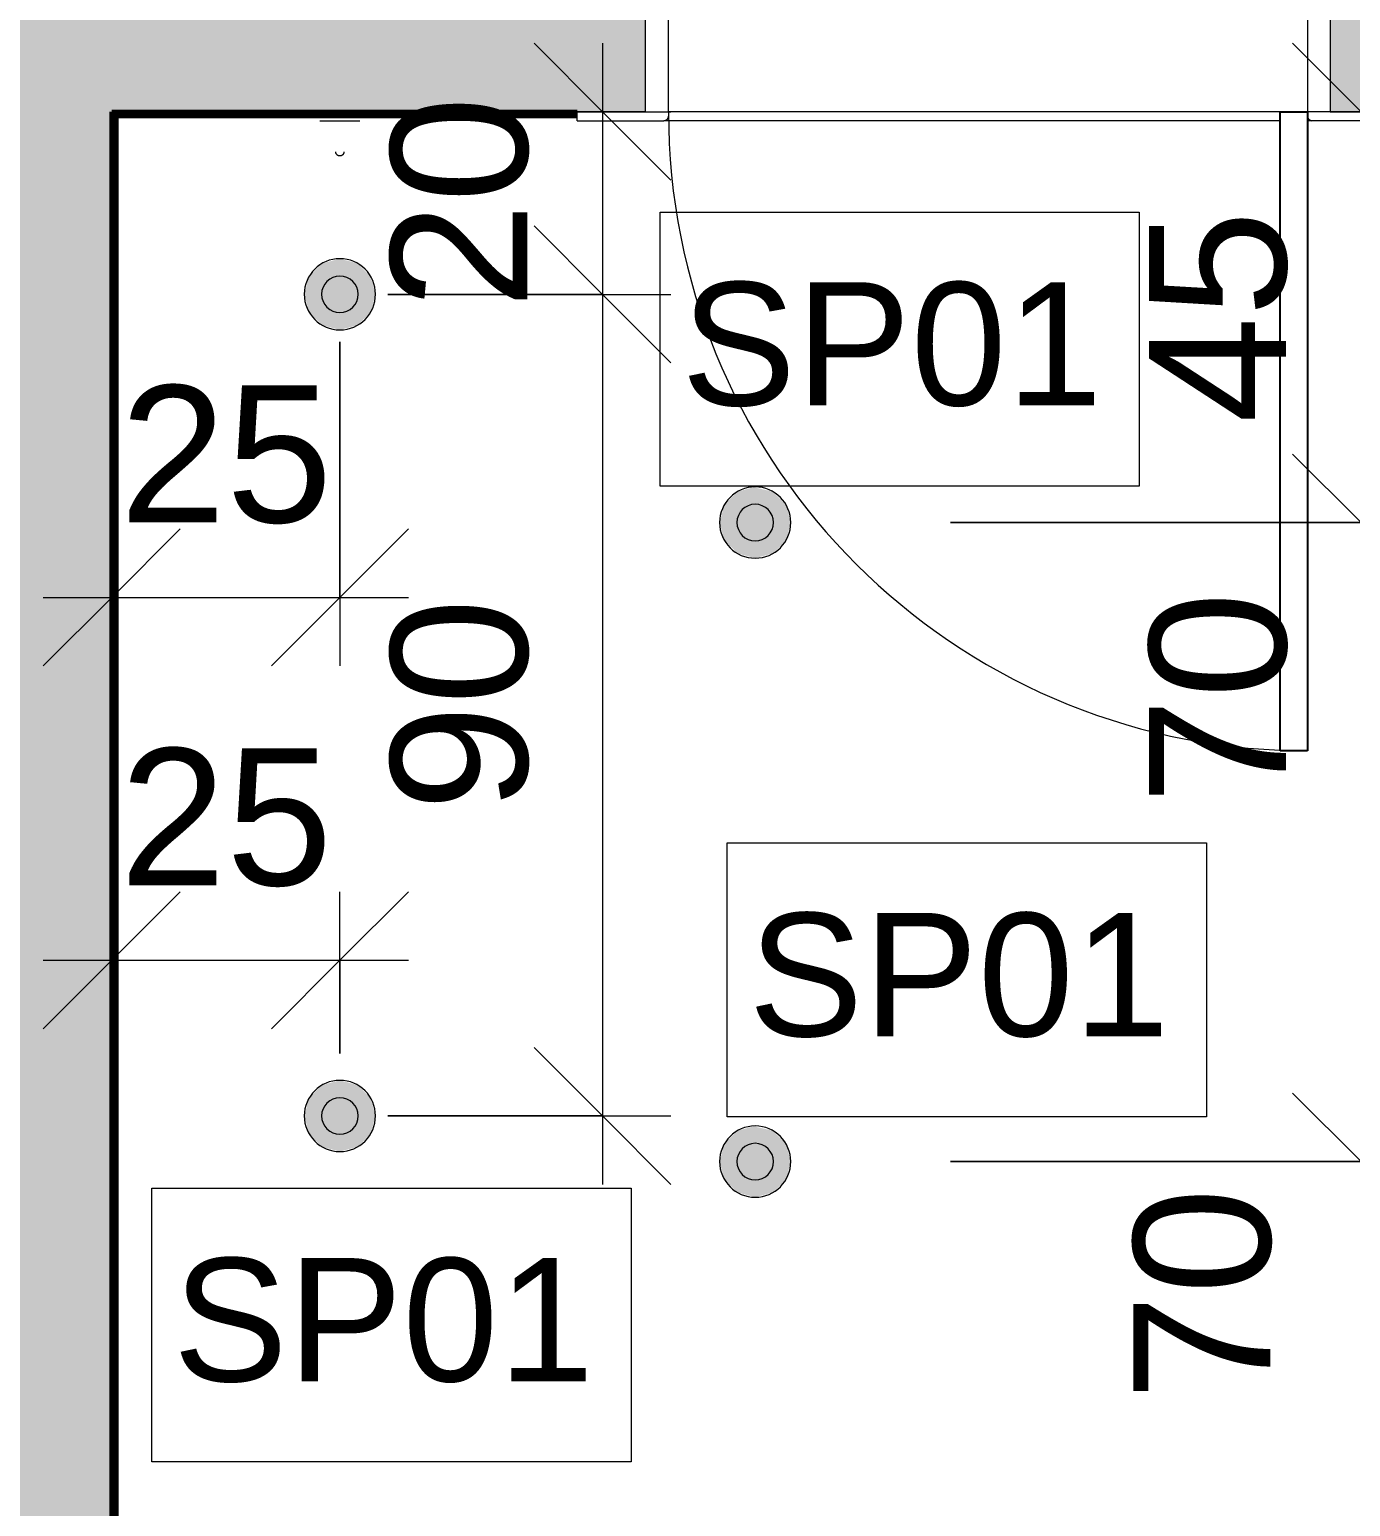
# Model space of a CAD drawing. Header units: millimetres. Extents: x -11845 to 8255, y -23120 to -3200.
# Drawn here: x 2295 to 3743, y -14857 to -13240 of the extents above; entities that cross this region are included whole.
import ezdxf

# ---------------------------------------------------------------- set-up
doc = ezdxf.new("R2010")
doc.units = ezdxf.units.MM
for name, color, linetype, lineweight in [('A-ANNO-DIMS', 211, 'Continuous', 9), ('A-ANNO-DIMS-75', 211, 'Continuous', 9), ('A-DOOR', 31, 'Continuous', 9), ('A-WALL', 113, 'Continuous', 25), ('A-WALL-PATT', 111, 'Continuous', 25), ('E-LITE-EQPM', 33, 'Continuous', 9), ('E-LITE-EQPM-IDEN', 33, 'Continuous', 9), ('I-FURN', 30, 'Continuous', 9)]:
    doc.layers.add(name, color=color, linetype=linetype, lineweight=lineweight)
doc.styles.add('@Arial Unicode MS', font='ARIALUNI.TTF', dxfattribs={"height": 150})
doc.styles.add('Arial', font='arial.ttf', dxfattribs={"height": 135})
doc.dimstyles.new('CRT_-__Metros_-_Linha_de_chamada_3_5_mm_1', dxfattribs={"dimscale": 304.8, "dimtxt": 150.876728, "dimasz": 0.492126, "dimexe": 0.246063, "dimexo": 0.0625, "dimgap": 0.123031, "dimtad": 1, "dimdec": 0, "dimlfac": 0.1, "dimdsep": 46, "dimtxsty": '@Arial Unicode MS', "dimblk1": 'OBLIQUE', "dimblk2": 'OBLIQUE', "dimsah": 1, "dimcen": 0.09, "dimdle": 0.246063, "dimazin": 0, "dimtfac": 1, "dimtdec": 4, "dimtix": 1, "dimtmove": 0, "dimatfit": 3, "dimfxl": 1.476378, "dimfxlon": 1, "dimtvp": 1, "dimtolj": 1, "dimtzin": 0, "dimarcsym": 2})
doc.dimstyles.new('CRT_-__Metros_-_Linha_de_chamada_3_5_mm_3', dxfattribs={"dimscale": 304.8, "dimtxt": 150.876728, "dimasz": 0.492126, "dimexe": 0.246063, "dimexo": 0.0625, "dimgap": 0.123031, "dimtad": 1, "dimdec": 0, "dimlfac": 0.1, "dimdsep": 46, "dimtxsty": '@Arial Unicode MS', "dimblk1": 'OBLIQUE', "dimblk2": 'OBLIQUE', "dimsah": 1, "dimcen": 0.09, "dimdle": 0.246063, "dimazin": 0, "dimtfac": 1, "dimtdec": 4, "dimtix": 1, "dimtmove": 2, "dimatfit": 3, "dimfxl": 1.476378, "dimfxlon": 1, "dimtvp": 1, "dimtolj": 1, "dimtzin": 0, "dimarcsym": 2})

# ---------------------------------------------------------------- blocks, each defined once
blk = doc.blocks.new('CRT_POR_Abrir_1 Folha_Madeira - 70 x 210 cm-3907157-PLANTA DE FORRO TÉRREO')
at = {"layer": 'A-DOOR', "lineweight": 25}
for p, q in [((-350, 790), (-320, 790)), ((-350, 90), (-350, 790)), ((-320, 790), (-320, 90)), ((-320, 90), (-350, 90))]:
    blk.add_line(p, q, dxfattribs=at)
at = {"layer": 'A-DOOR'}
for p, q in [((-350, 90), (-350, 790)), ((-450, 90), (-450, 100)), ((-450, 100), (-355, 100)), ((-355, 100), (-350, 100)), ((-320, 100), (355, 100)), ((450, 100), (355, 100)), ((450, 100), (450, 90)), ((-375, 90), (-450, 90)), ((-375, -90), (-375, 90)), ((-350, 90), (350, 90)), ((-350, -90), (-350, 90)), ((-350, 90), (350, 90)), ((350, 90), (350, 95)), ((350, 90), (350, -90)), ((375, 90), (450, 90)), ((375, 90), (375, -90)), ((-450, -100), (-450, -90)), ((-450, -90), (-375, -90)), ((350, -90), (-350, -90)), ((-340, -90), (340, -90)), ((-340, -90), (-340, -95)), ((340, -95), (340, -90)), ((450, -90), (375, -90)), ((450, -90), (450, -100)), ((-345, -100), (-450, -100)), ((345, -100), (-345, -100)), ((345, -100), (450, -100))]:
    blk.add_line(p, q, dxfattribs=at)
for centre, radius, start, end in [((-350, 90), 700, 0, 87.5374), ((-355, 95), 5, 0, 90), ((355, 95), 5, 90, 180), ((-345, -95), 5, 270, 0), ((345, -95), 5, 180, 270)]:
    blk.add_arc(centre, radius, start, end, dxfattribs=at)
for points, knots in [([(-355, 100), (-354.6, 100), (-353.9, 99.9), (-353.1, 99.6), (-352.6, 99.4), (-352.2, 99.2), (-351.9, 98.9), (-351.5, 98.6), (-351.2, 98.3), (-351, 98), (-350.8, 97.7), (-350.7, 97.5)], [0, 0, 0, 0, 0.1666667, 0.25, 0.3333333, 0.375, 0.4166667, 0.5, 0.5416667, 0.5833333, 0.6666667, 0.6666667, 0.6666667, 0.6666667]), ([(350.7, 97.5), (350.8, 97.7), (351, 98), (351.2, 98.3), (351.5, 98.6), (351.9, 98.9), (352.2, 99.2), (352.6, 99.4), (353.1, 99.6), (353.9, 99.9), (354.6, 100), (355, 100)], [-0.6666667, -0.6666667, -0.6666667, -0.6666667, -0.5833333, -0.5416667, -0.5, -0.4166667, -0.375, -0.3333333, -0.25, -0.1666667, 0, 0, 0, 0]), ([(-340.7, -97.5), (-340.8, -97.7), (-341, -98), (-341.2, -98.3), (-341.5, -98.6), (-341.9, -99), (-342.4, -99.3), (-342.8, -99.5), (-343.2, -99.7), (-343.9, -99.9), (-344.6, -100), (-345, -100)], [0.3333333, 0.3333333, 0.3333333, 0.3333333, 0.4166667, 0.4583333, 0.5, 0.5833333, 0.6666667, 0.7083333, 0.75, 0.8333333, 1, 1, 1, 1]), ([(345, -100), (344.6, -100), (343.9, -99.9), (343.1, -99.6), (342.6, -99.4), (342.2, -99.2), (341.9, -98.9), (341.5, -98.6), (341.2, -98.3), (341, -98), (340.8, -97.7), (340.7, -97.5)], [-1, -1, -1, -1, -0.8333333, -0.75, -0.6666667, -0.625, -0.5833333, -0.5, -0.4583333, -0.4166667, -0.3333333, -0.3333333, -0.3333333, -0.3333333])]:
    blk.add_open_spline(points, degree=3, knots=knots, dxfattribs=at)
blk = doc.blocks.new('Lâmpada Redonda Embutida - Iluminação-V2-PLANTA DE FORRO TÉRREO')
at = {"layer": 'E-LITE-EQPM'}
for points in [[(33.6, 0), (39, 0), (33.8, 19.5), (19.5, 33.8), (0, 39), (-19.5, 33.8), (-33.8, 19.5), (-39, 0), (-20, 0), (-14.1, 14.1), (0, 20), (14.1, 14.1), (20, 0), (29.7, 0)], [(-20, 0), (20, 0), (14.1, 14.1), (0, 20), (-14.1, 14.1)], [(0, -39), (19.5, -33.8), (33.8, -19.5), (39, 0), (20, 0), (14.1, -14.1), (-0.2, -19.9), (-14.1, -14.1), (-20, 0), (-39, 0), (-33.8, -19.5), (-19.5, -33.8), (-0.1, -39)], [(0, -20), (14.1, -14.1), (20, 0), (-20, 0), (-14.1, -14.1)]]:
    blk.add_hatch(color=133, dxfattribs=at).paths.add_polyline_path(points)
for radius, start, end in [(39, 360, 180), (20, 360, 180), (20, 360, 180), (39, 180, 360), (20, 180, 360), (20, 180, 360)]:
    blk.add_arc((0, 0), radius, start, end, dxfattribs=at)
blk = doc.blocks.new('Lâmpada Redonda Embutida - Iluminação-4448281-PLANTA DE FORRO TÉRREO')
at = {"layer": 'E-LITE-EQPM'}
for points in [[(39, 0), (33.8, 19.5), (19.5, 33.8), (-1.6, 38.6), (-19.5, 33.8), (-33.8, 19.5), (-39, 0), (-20, 0), (-14.1, 14.1), (0, 20), (14.1, 14.1), (20, 0), (33.6, 0)], [(-1.6, 0), (20, 0), (14.1, 14.1), (0, 20), (-14.1, 14.1), (-20, 0)], [(0, -39), (19.5, -33.8), (33.8, -19.5), (39, 0), (20, 0), (14.1, -14.1), (-0.3, -19.9), (-14.1, -14.1), (-20, 0), (-39, 0), (-33.8, -19.5), (-19.5, -33.8), (-1.6, -38.6)], [(0, -20), (14.1, -14.1), (20, 0), (-20, 0), (-14.1, -14.1), (-1.6, -19.3)]]:
    blk.add_hatch(color=133, dxfattribs=at).paths.add_polyline_path(points)
for radius, start, end in [(39, 360, 180), (20, 360, 180), (20, 360, 180), (39, 180, 360), (20, 180, 360), (20, 180, 360)]:
    blk.add_arc((0, 0), radius, start, end, dxfattribs=at)
blk = doc.blocks.new('registro chuveiro - registro chuveiro-4439388-PLANTA DE FORRO TÉRREO')
at = {"layer": 'I-FURN'}
blk.add_line((-22, -10), (22, -10), dxfattribs=at)
blk.add_open_spline([(4.5, -44), (4.5, -44.4), (4.4, -45), (4.1, -45.7), (3.9, -46.1), (3.7, -46.5), (3.5, -46.8), (3.2, -47.1), (2.9, -47.4), (2.6, -47.6), (2.2, -47.9), (1.7, -48.1), (1, -48.4), (0, -48.5), (-1, -48.4), (-1.7, -48.1), (-2.2, -47.9), (-2.6, -47.6), (-2.9, -47.4), (-3.2, -47.1), (-3.5, -46.7), (-3.8, -46.3), (-4, -46), (-4.2, -45.6), (-4.4, -45), (-4.5, -44.4), (-4.5, -44)], degree=3, knots=[0, 0, 0, 0, 0.083333, 0.125, 0.166667, 0.1875, 0.208333, 0.25, 0.270833, 0.291667, 0.333333, 0.375, 0.416667, 0.5, 0.583333, 0.625, 0.666667, 0.708333, 0.729167, 0.75, 0.791667, 0.833333, 0.854167, 0.875, 0.916667, 1, 1, 1, 1], dxfattribs=at)
blk = doc.blocks.new('DIMBLOCK82-PLANTA DE FORRO TÉRREO')
at = {"layer": 'A-ANNO-DIMS-75', "lineweight": 18}
for p, q in [((3754.2, -13329.7), (3679.2, -13254.7)), ((3754.2, -13329.7), (3829.2, -13404.7)), ((3754.2, -13779.7), (3679.2, -13704.7)), ((3754.2, -13779.7), (3829.2, -13854.7))]:
    blk.add_line(p, q, dxfattribs=at)
at = {"layer": 'A-ANNO-DIMS-75'}
for p, q in [((3754.2, -13254.7), (3754.2, -13779.7)), ((4204.2, -13329.7), (3679.2, -13329.7)), ((3754.2, -13329.7), (4204.2, -13329.7)), ((3304.2, -13779.7), (3829.2, -13779.7)), ((3754.2, -13779.7), (3304.2, -13779.7))]:
    blk.add_line(p, q, dxfattribs=at)
at = {"layer": 'A-ANNO-DIMS-75', "color": 0, "insert": (3522, -13670.8), "char_height": 150, "width": 278.81, "attachment_point": 1, "rotation": 90, "line_spacing_factor": 1.117605, "style": '@Arial Unicode MS'}
blk.add_mtext('45', dxfattribs=at)
blk = doc.blocks.new('_Oblique')
at = {"color": 0, "linetype": 'ByBlock', "lineweight": -2}
blk.add_line((-0.5, -0.5), (0.5, 0.5), dxfattribs=at)
blk = doc.blocks.new('DIMBLOCK83-PLANTA DE FORRO TÉRREO')
at = {"layer": 'A-ANNO-DIMS-75', "lineweight": 18}
for p, q in [((3754.2, -13779.7), (3679.2, -13704.7)), ((3754.2, -13779.7), (3829.2, -13854.7)), ((3754.2, -14479.7), (3679.2, -14404.7)), ((3754.2, -14479.7), (3829.2, -14554.7))]:
    blk.add_line(p, q, dxfattribs=at)
at = {"layer": 'A-ANNO-DIMS-75'}
for p, q in [((3304.2, -13779.7), (3829.2, -13779.7)), ((3754.2, -13779.7), (3304.2, -13779.7)), ((3754.2, -13779.7), (3754.2, -14479.7)), ((3304.2, -14479.7), (3829.2, -14479.7)), ((3754.2, -14479.7), (3304.2, -14479.7))]:
    blk.add_line(p, q, dxfattribs=at)
at = {"layer": 'A-ANNO-DIMS-75', "color": 0, "insert": (3522, -14088.6), "char_height": 150, "width": 278.81, "attachment_point": 1, "rotation": 90, "line_spacing_factor": 1.117605, "style": '@Arial Unicode MS'}
blk.add_mtext('70', dxfattribs=at)
blk = doc.blocks.new('DIMBLOCK84-PLANTA DE FORRO TÉRREO')
at = {"layer": 'A-ANNO-DIMS-75', "lineweight": 18}
for p, q in [((3754.2, -14479.7), (3679.2, -14404.7)), ((3754.2, -14479.7), (3829.2, -14554.7)), ((3754.2, -15179.7), (3679.2, -15104.7)), ((3754.2, -15179.7), (3829.2, -15254.7))]:
    blk.add_line(p, q, dxfattribs=at)
at = {"layer": 'A-ANNO-DIMS-75'}
for p, q in [((3304.2, -14479.7), (3829.2, -14479.7)), ((3754.2, -14479.7), (3304.2, -14479.7)), ((3754.2, -14479.7), (3754.2, -15179.7)), ((3304.2, -15179.7), (3829.2, -15179.7)), ((3754.2, -15179.7), (3304.2, -15179.7))]:
    blk.add_line(p, q, dxfattribs=at)
at = {"layer": 'A-ANNO-DIMS-75', "color": 0, "insert": (3504.8, -14741.5), "char_height": 150, "width": 278.81, "attachment_point": 1, "rotation": 90, "line_spacing_factor": 1.117605, "style": '@Arial Unicode MS'}
blk.add_mtext('70', dxfattribs=at)
blk = doc.blocks.new('DIMBLOCK87-PLANTA DE FORRO TÉRREO')
at = {"layer": 'A-ANNO-DIMS-75', "lineweight": 18}
for p, q in [((2923.1, -13329.7), (2848.1, -13254.7)), ((2923.1, -13329.7), (2998.1, -13404.7)), ((2923.1, -13529.7), (2848.1, -13454.7)), ((2923.1, -13529.7), (2998.1, -13604.7))]:
    blk.add_line(p, q, dxfattribs=at)
at = {"layer": 'A-ANNO-DIMS-75'}
for p, q in [((2923.1, -13254.7), (2923.1, -13529.7)), ((2584.6, -13329.7), (2998.1, -13329.7)), ((2923.1, -13329.7), (2584.6, -13329.7)), ((2688, -13529.7), (2998.1, -13529.7)), ((2923.1, -13529.7), (2688, -13529.7))]:
    blk.add_line(p, q, dxfattribs=at)
at = {"layer": 'A-ANNO-DIMS-75', "color": 0, "insert": (2690.9, -13545.8), "char_height": 150, "width": 278.81, "attachment_point": 1, "rotation": 90, "line_spacing_factor": 1.117605, "style": '@Arial Unicode MS'}
blk.add_mtext('20', dxfattribs=at)
blk = doc.blocks.new('DIMBLOCK88-PLANTA DE FORRO TÉRREO')
at = {"layer": 'A-ANNO-DIMS-75', "lineweight": 18}
for p, q in [((2923.1, -13529.7), (2848.1, -13454.7)), ((2923.1, -13529.7), (2998.1, -13604.7)), ((2923.1, -14429.7), (2848.1, -14354.7)), ((2923.1, -14429.7), (2998.1, -14504.7))]:
    blk.add_line(p, q, dxfattribs=at)
at = {"layer": 'A-ANNO-DIMS-75'}
for p, q in [((2688, -13529.7), (2998.1, -13529.7)), ((2923.1, -13529.7), (2688, -13529.7)), ((2923.1, -13529.7), (2923.1, -14504.7)), ((2688, -14429.7), (2998.1, -14429.7)), ((2923.1, -14429.7), (2688, -14429.7))]:
    blk.add_line(p, q, dxfattribs=at)
at = {"layer": 'A-ANNO-DIMS-75', "color": 0, "insert": (2690.9, -14095.8), "char_height": 150, "width": 278.81, "attachment_point": 1, "rotation": 90, "line_spacing_factor": 1.117605, "style": '@Arial Unicode MS'}
blk.add_mtext('90', dxfattribs=at)
blk = doc.blocks.new('DIMBLOCK89-PLANTA DE FORRO TÉRREO')
at = {"layer": 'A-ANNO-DIMS-75'}
for p, q in [((2385.4, -13809.2), (2385.4, -14334.2)), ((2385.4, -14259.2), (2385.4, -13809.2)), ((2635.4, -14361.2), (2635.4, -14184.2)), ((2310.4, -14259.2), (2710.4, -14259.2)), ((2635.4, -14259.2), (2635.4, -14361.2))]:
    blk.add_line(p, q, dxfattribs=at)
at = {"layer": 'A-ANNO-DIMS-75', "lineweight": 18}
for p, q in [((2385.4, -14259.2), (2460.4, -14184.2)), ((2635.4, -14259.2), (2710.4, -14184.2)), ((2385.4, -14259.2), (2310.4, -14334.2)), ((2635.4, -14259.2), (2560.4, -14334.2))]:
    blk.add_line(p, q, dxfattribs=at)
at = {"layer": 'A-ANNO-DIMS-75', "color": 0, "insert": (2394.2, -14027), "char_height": 150, "width": 278.81, "attachment_point": 1, "line_spacing_factor": 1.117605, "style": '@Arial Unicode MS'}
blk.add_mtext('25', dxfattribs=at)
blk = doc.blocks.new('DIMBLOCK90-PLANTA DE FORRO TÉRREO')
at = {"layer": 'A-ANNO-DIMS-75'}
for p, q in [((2385.4, -13581.9), (2385.4, -13936.7)), ((2385.4, -13861.7), (2385.4, -13581.9)), ((2635.4, -13581.9), (2635.4, -13936.7)), ((2635.4, -13861.7), (2635.4, -13581.9)), ((2310.4, -13861.7), (2710.4, -13861.7))]:
    blk.add_line(p, q, dxfattribs=at)
at = {"layer": 'A-ANNO-DIMS-75', "lineweight": 18}
for p, q in [((2385.4, -13861.7), (2460.4, -13786.7)), ((2635.4, -13861.7), (2710.4, -13786.7)), ((2385.4, -13861.7), (2310.4, -13936.7)), ((2635.4, -13861.7), (2560.4, -13936.7))]:
    blk.add_line(p, q, dxfattribs=at)
at = {"layer": 'A-ANNO-DIMS-75', "color": 0, "insert": (2394.2, -13629.5), "char_height": 150, "width": 278.81, "attachment_point": 1, "line_spacing_factor": 1.117605, "style": '@Arial Unicode MS'}
blk.add_mtext('25', dxfattribs=at)
blk = doc.blocks.new('CRT_TAG_LUMINÁRIAS - Em caixas-4919060-PLANTA DE FORRO TÉRREO')
at = {"layer": 'E-LITE-EQPM-IDEN'}
for p, q in [((-5, -2.8), (-5, 1.2)), ((-5, 1.2), (2, 1.2)), ((2, 1.2), (2, -2.8)), ((2, -2.8), (-5, -2.8))]:
    blk.add_line(p, q, dxfattribs=at)

msp = doc.modelspace()

# ---------------------------------------------------------------- hatches: boundary and pattern name
at = {"layer": 'A-WALL-PATT'}
h = msp.add_hatch(color=256, dxfattribs=at)
h.paths.add_polyline_path([(2205.38, -16329.651), (2385.38, -16329.651), (2385.38, -13329.651), (2205.38, -13329.651), (2205.38, -16324.651)])
h.paths.add_polyline_path([(2385.38, -13149.651), (2385.38, -13074.651), (2205.38, -13074.651), (2205.38, -13149.651), (2236.741, -13149.651)])
h.paths.add_polyline_path([(2205.38, -12224.651), (2385.38, -12224.651), (2385.38, -12149.651), (2205.38, -12149.651), (2205.38, -12199.651)])
h = msp.add_hatch(color=256, dxfattribs=at)
h.paths.add_polyline_path([(7475.38, -13329.651), (7475.38, -13149.651), (7325.38, -13149.651), (7325.38, -13329.651), (7348.879, -13329.651)])
h.paths.add_polyline_path([(6496.856, -13329.651), (6505.38, -13329.651), (6505.38, -13149.651), (5460.38, -13149.651), (5460.38, -13329.651), (6355.38, -13329.651)])
h.paths.add_polyline_path([(4525.38, -13329.651), (4590.38, -13329.651), (4590.38, -13149.651), (3720.38, -13149.651), (3720.38, -13329.651), (4366.798, -13329.651)])
h.paths.add_polyline_path([(2970.38, -13329.651), (2970.38, -13149.651), (1620.38, -13149.651), (1620.38, -13329.651), (2895.38, -13329.651)])
h.paths.add_polyline_path([(852.203, -13329.651), (870.38, -13329.651), (870.38, -13149.651), (515.38, -13149.651), (515.38, -13329.651), (800.38, -13329.651)])
h.paths.add_polyline_path([(-2384.62, -13329.651), (-2284.62, -13329.651), (-2284.62, -13149.651), (-2384.62, -13149.651), (-2384.62, -13286.776)])
for points in [[(2385.38, -16329.651), (2390.38, -16329.651), (2390.38, -13329.651), (2385.38, -13329.651), (2385.38, -15918.178)], [(2895.38, -13334.651), (2895.38, -13329.651), (2385.38, -13329.651), (2385.38, -13334.651), (2875.758, -13334.651)]]:
    msp.add_hatch(color=256, dxfattribs=at).paths.add_polyline_path(points)

# ---------------------------------------------------------------- linework, layer by layer
at = {"layer": 'A-WALL', "lineweight": 60}
for p, q in [((2385.38, -16329.651), (2385.38, -13329.651)), ((2385.38, -13329.651), (2895.38, -13329.651)), ((2390.38, -13329.651), (2390.38, -16329.651)), ((2895.38, -13334.651), (2385.38, -13334.651))]:
    msp.add_line(p, q, dxfattribs=at)

# ---------------------------------------------------------------- block references
at = {"layer": 'A-DOOR', "rotation": 180}
msp.add_blockref('CRT_POR_Abrir_1 Folha_Madeira - 70 x 210 cm-3907157-PLANTA DE FORRO TÉRREO', (3345.38, -13239.651), dxfattribs=at)
at = {"layer": 'E-LITE-EQPM'}
for name, p in [('Lâmpada Redonda Embutida - Iluminação-V2-PLANTA DE FORRO TÉRREO', (2635.38, -13529.651)), ('Lâmpada Redonda Embutida - Iluminação-4448281-PLANTA DE FORRO TÉRREO', (3090.38, -13779.651)), ('Lâmpada Redonda Embutida - Iluminação-V2-PLANTA DE FORRO TÉRREO', (2635.38, -14429.651)), ('Lâmpada Redonda Embutida - Iluminação-4448281-PLANTA DE FORRO TÉRREO', (3090.38, -14479.651))]:
    msp.add_blockref(name, p, dxfattribs=at)
at = {"layer": 'E-LITE-EQPM-IDEN', "xscale": 74.99999999999996, "yscale": 74.99999999999996, "zscale": 74.99999999999996}
for p in [(3361.222, -13529.651), (3434.82, -14220.585), (2804.336, -14598.607)]:
    msp.add_blockref('CRT_TAG_LUMINÁRIAS - Em caixas-4919060-PLANTA DE FORRO TÉRREO', p, dxfattribs=at)
at = {"layer": 'I-FURN'}
msp.add_blockref('registro chuveiro - registro chuveiro-4439388-PLANTA DE FORRO TÉRREO', (2635.38, -13329.651), dxfattribs=at)

# ---------------------------------------------------------------- texts
at = {"layer": 'E-LITE-EQPM-IDEN', "char_height": 135, "width": 553.16437, "attachment_point": 1, "style": 'Arial'}
for insert in [(3009.316, -13516.387), (3082.914, -14207.321), (2452.43, -14585.343)]:
    msp.add_mtext('SP01', dxfattribs=dict(at, insert=insert))

# ---------------------------------------------------------------- dimensions: what is measured, and where the dimension line sits
at = {"layer": 'A-ANNO-DIMS'}
for base, p1, p2, override, picture, middle in [((2923.089, -13529.651), (2584.558, -13329.651), (2688.016, -13529.651), {"dimpost": '<>', "dimfxl": 225.174787}, 'DIMBLOCK87-PLANTA DE FORRO TÉRREO', (2808.952, -13429.651)), ((3754.206, -13779.651), (4204.206, -13329.651), (3304.206, -13779.651), {"dimpost": '<>', "dimfxl": 1006.23059}, 'DIMBLOCK82-PLANTA DE FORRO TÉRREO', (3640.427, -13554.651)), ((2923.089, -14429.651), (2688.016, -13529.651), (2688.016, -14429.651), {"dimpost": '<>', "dimfxl": 900}, 'DIMBLOCK88-PLANTA DE FORRO TÉRREO', (2808.952, -13979.651))]:
    dim = msp.add_linear_dim(base=base, p1=p1, p2=p2, angle=90, dimstyle='CRT_-__Metros_-_Linha_de_chamada_3_5_mm_1', override=override, dxfattribs=at)
    dim.commit()
    dim.dimension.update_dxf_attribs({"geometry": picture, "text_midpoint": middle})
for base, p1, p2, override, picture, middle in [((2635.38, -13861.702), (2385.38, -13581.895), (2635.38, -13581.895), {"dimpost": '<>', "dimfxl": 250}, 'DIMBLOCK90-PLANTA DE FORRO TÉRREO', (2510.38, -13747.565)), ((2635.38, -14259.169), (2385.38, -13809.169), (2635.38, -14361.171), {"dimpost": '<>', "dimfxl": 605.975434}, 'DIMBLOCK89-PLANTA DE FORRO TÉRREO', (2510.38, -14145.031))]:
    dim = msp.add_linear_dim(base=base, p1=p1, p2=p2, dimstyle='CRT_-__Metros_-_Linha_de_chamada_3_5_mm_1', override=override, dxfattribs=at)
    dim.commit()
    dim.dimension.update_dxf_attribs({"geometry": picture, "text_midpoint": middle})
for base, p1, p2, picture, middle in [((3754.206, -14479.651), (3304.206, -13779.651), (3304.206, -14479.651), 'DIMBLOCK83-PLANTA DE FORRO TÉRREO', (3622.002, -13949.229)), ((3754.206, -15179.651), (3304.206, -14479.651), (3304.206, -15179.651), 'DIMBLOCK84-PLANTA DE FORRO TÉRREO', (3604.794, -14602.062))]:
    dim = msp.add_linear_dim(base=base, p1=p1, p2=p2, angle=90, dimstyle='CRT_-__Metros_-_Linha_de_chamada_3_5_mm_3', override={"dimpost": '<>', "dimfxl": 700}, dxfattribs=at)
    dim.commit()
    dim.dimension.update_dxf_attribs({"geometry": picture, "text_midpoint": middle, "dimtype": 160, "text_rotation": 90})

doc.saveas('drawing.dxf')
